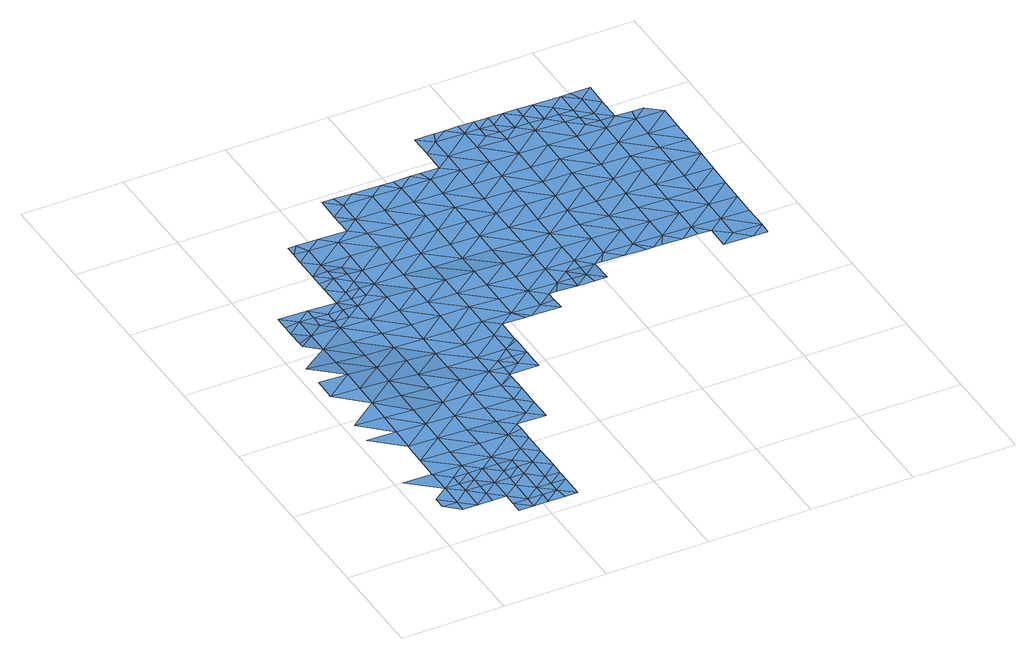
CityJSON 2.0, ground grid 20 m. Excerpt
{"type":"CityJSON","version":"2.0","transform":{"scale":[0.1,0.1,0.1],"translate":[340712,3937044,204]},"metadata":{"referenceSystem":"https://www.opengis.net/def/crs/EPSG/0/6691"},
"CityObjects":{
"waterbody1":{"type":"WaterBody","attributes":{"name":"6","class":"1140","function":"1","WaterBodyRiverFloodingRiskAttribute.description":"3","WaterBodyRiverFloodingRiskAttribute.rankOrg":"2","WaterBodyRiverFloodingRiskAttribute.adminType":"2","WaterBodyRiverFloodingRiskAttribute.scale":"L1"},"geometry":[{"type":"MultiSurface","lod":"1","boundaries":[[[0,1,2]],[[1,3,2]],[[2,4,0]],[[3,5,2]],[[6,7,4]],[[5,8,2]],[[2,8,4]],[[9,6,4]],[[10,4,8]],[[11,12,5]],[[5,12,8]],[[4,10,9]],[[13,14,15]],[[16,8,12]],[[11,17,12]],[[18,6,19]],[[6,9,19]],[[20,21,13]],[[19,22,18]],[[12,23,16]],[[18,24,15]],[[17,23,12]],[[25,26,27]],[[9,28,19]],[[22,24,18]],[[29,13,15]],[[26,30,17]],[[21,20,31]],[[28,32,19]],[[26,25,30]],[[29,20,13]],[[30,33,17]],[[17,33,23]],[[34,31,35]],[[36,34,37]],[[25,38,30]],[[39,22,19]],[[29,15,24]],[[37,34,35]],[[40,23,33]],[[39,19,32]],[[30,41,33]],[[37,42,43]],[[25,44,38]],[[31,20,45]],[[30,38,41]],[[45,20,29]],[[41,46,33]],[[45,47,31]],[[32,48,39]],[[24,22,49]],[[40,33,46]],[[50,43,42]],[[22,39,49]],[[35,31,51]],[[35,52,37]],[[48,53,39]],[[54,46,41]],[[55,56,24]],[[57,54,41]],[[52,42,37]],[[58,59,60]],[[31,47,51]],[[24,49,55]],[[29,24,56]],[[58,61,59]],[[50,58,60]],[[29,62,45]],[[56,62,29]],[[54,63,46]],[[52,35,51]],[[64,49,39]],[[65,66,61]],[[45,62,47]],[[67,39,53]],[[68,46,63]],[[42,69,50]],[[53,68,63]],[[66,65,70]],[[57,71,54]],[[61,58,65]],[[47,72,51]],[[69,42,52]],[[67,53,63]],[[73,58,50]],[[62,72,47]],[[71,57,74]],[[54,75,63]],[[64,39,67]],[[55,49,64]],[[76,65,58]],[[65,77,70]],[[55,78,56]],[[54,71,75]],[[79,52,51]],[[64,78,55]],[[80,50,69]],[[75,81,63]],[[73,76,58]],[[63,81,67]],[[76,82,65]],[[82,77,65]],[[73,50,80]],[[83,51,72]],[[67,84,64]],[[84,67,81]],[[85,72,62]],[[51,83,79]],[[56,78,86]],[[62,56,87]],[[69,52,88]],[[89,76,73]],[[87,85,62]],[[64,84,90]],[[88,52,79]],[[78,64,91]],[[80,69,88]],[[92,73,80]],[[56,86,87]],[[72,85,83]],[[91,64,90]],[[78,93,86]],[[89,73,94]],[[92,80,88]],[[95,94,73]],[[78,91,93]],[[96,88,79]],[[95,73,92]],[[83,85,97]],[[79,83,96]],[[87,86,98]],[[96,83,97]],[[99,92,88]],[[91,100,93]],[[94,101,102]],[[86,93,98]],[[98,103,87]],[[95,101,94]],[[87,104,85]],[[101,105,102]],[[103,104,87]],[[85,104,97]],[[99,88,96]],[[92,106,95]],[[107,98,93]],[[108,105,101]],[[93,100,107]],[[104,109,97]],[[110,103,98]],[[92,99,106]],[[107,110,98]],[[95,111,101]],[[112,108,101]],[[96,97,109]],[[113,111,95]],[[96,114,99]],[[113,95,106]],[[115,104,103]],[[116,115,103]],[[117,118,119]],[[103,110,116]],[[101,111,112]],[[114,96,109]],[[118,120,119]],[[121,106,99]],[[117,122,123]],[[119,122,117]],[[123,124,125]],[[126,104,115]],[[122,124,123]],[[127,121,99]],[[109,104,128]],[[120,129,119]],[[104,126,128]],[[99,114,127]],[[130,131,132]],[[130,112,131]],[[112,111,131]],[[113,106,121]],[[133,114,109]],[[134,135,129]],[[119,136,122]],[[134,132,135]],[[137,133,109]],[[109,128,137]],[[132,131,135]],[[124,122,138]],[[139,136,119]],[[140,113,121]],[[119,129,139]],[[111,141,131]],[[114,142,127]],[[111,113,141]],[[136,138,122]],[[137,128,143]],[[133,142,114]],[[141,113,140]],[[129,135,139]],[[127,144,121]],[[141,145,131]],[[131,146,135]],[[143,147,137]],[[144,140,121]],[[145,146,131]],[[148,133,137]],[[147,149,137]],[[135,150,139]],[[149,148,137]],[[150,136,139]],[[127,142,144]],[[151,141,140]],[[138,136,152]],[[153,133,148]],[[151,145,141]],[[150,135,146]],[[142,133,153]],[[154,140,144]],[[155,144,142]],[[151,140,154]],[[151,156,145]],[[152,136,157]],[[136,150,157]],[[142,153,155]],[[152,158,159]],[[155,160,144]],[[146,145,161]],[[146,162,150]],[[159,158,163]],[[158,152,157]],[[154,144,160]],[[161,162,146]],[[164,151,154]],[[145,156,161]],[[155,153,165]],[[166,167,163]],[[150,162,157]],[[158,166,163]],[[164,156,151]],[[165,168,155]],[[166,169,167]],[[154,160,170]],[[162,171,157]],[[164,154,170]],[[168,172,155]],[[158,157,171]],[[156,173,161]],[[155,174,160]],[[175,166,158]],[[166,176,169]],[[160,174,170]],[[173,156,164]],[[158,171,177]],[[155,172,174]],[[175,158,177]],[[166,175,176]],[[168,178,172]],[[170,179,164]],[[161,173,180]],[[162,161,181]],[[162,182,171]],[[179,173,164]],[[181,182,162]],[[161,180,181]],[[171,182,177]],[[170,174,183]],[[184,174,172]],[[175,185,176]],[[179,170,183]],[[172,178,186]],[[184,172,186]],[[187,180,173]],[[179,188,173]],[[182,189,177]],[[177,190,175]],[[191,174,184]],[[174,192,183]],[[193,191,184]],[[187,173,188]],[[190,177,189]],[[194,179,183]],[[175,190,185]],[[181,180,195]],[[181,196,182]],[[192,174,191]],[[194,188,179]],[[196,189,182]],[[180,187,195]],[[185,190,197]],[[194,183,192]],[[191,193,198]],[[181,195,196]],[[199,190,189]],[[194,200,188]],[[191,198,201]],[[187,188,200]],[[192,191,202]],[[197,190,203]],[[191,201,202]],[[204,189,196]],[[205,206,187]],[[206,196,195]],[[199,189,204]],[[207,194,192]],[[190,199,203]],[[187,200,205]],[[195,187,206]],[[192,202,208]],[[209,208,202]],[[196,210,204]],[[194,211,200]],[[212,203,199]],[[206,210,196]],[[207,192,208]],[[207,211,194]],[[199,213,212]],[[204,214,199]],[[209,215,208]],[[205,200,211]],[[216,214,204]],[[205,217,206]],[[204,210,216]],[[218,217,205]],[[219,207,208]],[[199,214,213]],[[218,205,211]],[[220,208,215]],[[206,221,210]],[[220,219,208]],[[219,211,207]],[[222,220,215]],[[223,224,213]],[[214,223,213]],[[225,220,222]],[[206,217,221]],[[226,227,224]],[[228,214,216]],[[219,229,211]],[[223,226,224]],[[211,230,218]],[[216,210,231]],[[210,221,231]],[[214,228,223]],[[232,227,226]],[[228,216,231]],[[233,219,220]],[[211,229,230]],[[217,218,234]],[[228,235,223]],[[236,233,220]],[[237,232,226]],[[220,225,236]],[[234,218,230]],[[221,217,234]],[[219,233,229]],[[221,238,231]],[[239,236,225]],[[240,237,226]],[[226,223,240]],[[241,230,229]],[[238,221,234]],[[242,228,231]],[[223,235,240]],[[238,243,231]],[[242,235,228]],[[244,236,239]],[[229,233,241]],[[245,237,240]],[[244,246,236]],[[235,247,240]],[[242,231,243]],[[248,230,241]],[[236,249,233]],[[234,230,250]],[[234,251,238]],[[247,252,240]],[[246,249,236]],[[253,246,244]],[[252,254,240]],[[233,249,241]],[[235,255,247]],[[230,248,250]],[[245,240,254]],[[256,243,238]],[[255,235,242]],[[234,250,251]],[[249,257,241]],[[243,258,242]],[[259,247,255]],[[246,253,260]],[[256,238,251]],[[261,250,248]],[[248,241,262]],[[255,263,259]],[[262,241,257]],[[261,251,250]],[[258,243,256]],[[258,264,242]],[[265,246,260]],[[246,266,249]],[[255,242,264]],[[265,266,246]],[[266,257,249]],[[261,248,262]],[[255,264,263]],[[267,265,260]],[[251,268,256]],[[269,262,257]],[[270,258,256]],[[268,251,261]],[[268,270,256]],[[271,263,264]],[[267,272,265]],[[273,264,258]],[[257,266,269]],[[269,274,262]],[[262,275,261]],[[270,273,258]],[[276,271,264]],[[277,272,278]],[[274,275,262]],[[265,279,266]],[[261,280,268]],[[281,277,278]],[[265,272,282]],[[266,279,269]],[[264,283,276]],[[283,264,273]],[[272,277,282]],[[265,282,279]],[[269,284,274]],[[261,275,280]],[[285,273,270]],[[270,268,286]],[[287,276,283]],[[281,288,277]],[[273,289,283]],[[277,288,282]],[[286,285,270]],[[284,269,279]],[[290,275,274]],[[268,280,286]],[[283,291,287]],[[292,279,282]],[[273,285,289]],[[293,288,281]],[[294,274,284]],[[283,289,291]],[[288,295,282]],[[296,287,291]],[[280,275,290]],[[274,294,290]],[[280,297,286]],[[279,298,284]],[[299,289,285]],[[282,295,292]],[[300,294,284]],[[297,280,290]],[[286,301,285]],[[302,299,285]],[[298,279,292]],[[298,300,284]],[[303,301,286]],[[304,290,294]],[[303,286,297]],[[301,302,285]],[[290,304,297]],[[304,294,300]],[[297,305,303]],[[306,302,301]],[[297,304,305]],[[303,307,301]],[[308,307,303]],[[308,303,305]],[[306,301,309]],[[307,309,301]]]}]},
"waterbody2":{"type":"WaterBody","attributes":{"name":"6","class":"1140","function":"1","WaterBodyRiverFloodingRiskAttribute.description":"3","WaterBodyRiverFloodingRiskAttribute.rankOrg":"1","WaterBodyRiverFloodingRiskAttribute.adminType":"2","WaterBodyRiverFloodingRiskAttribute.scale":"L1"},"geometry":[{"type":"MultiSurface","lod":"1","boundaries":[[[310,8,16]],[[28,10,310]],[[23,311,32]],[[23,32,310]],[[16,23,310]],[[10,8,310]],[[48,32,311]],[[23,40,311]],[[53,48,311]],[[53,311,68]],[[40,68,311]],[[46,68,40]],[[9,10,28]],[[32,28,310]]]}]},
"waterbody3":{"type":"WaterBody","attributes":{"name":"6","class":"1140","function":"1","WaterBodyRiverFloodingRiskAttribute.description":"3","WaterBodyRiverFloodingRiskAttribute.rankOrg":"1","WaterBodyRiverFloodingRiskAttribute.adminType":"2","WaterBodyRiverFloodingRiskAttribute.scale":"L1"},"geometry":[{"type":"MultiSurface","lod":"1","boundaries":[[[312,74,313]],[[313,41,38]],[[57,41,313]],[[74,57,313]],[[44,314,313]],[[312,313,314]],[[38,44,313]]]}]},
"waterbody4":{"type":"WaterBody","attributes":{"name":"6","class":"1140","function":"1","WaterBodyRiverFloodingRiskAttribute.description":"3","WaterBodyRiverFloodingRiskAttribute.rankOrg":"1","WaterBodyRiverFloodingRiskAttribute.adminType":"2","WaterBodyRiverFloodingRiskAttribute.scale":"L1"},"geometry":[{"type":"MultiSurface","lod":"1","boundaries":[[[89,82,76]],[[82,89,315]],[[89,102,315]],[[94,102,89]],[[77,82,315]],[[102,105,315]],[[77,315,105]]]}]},
"waterbody5":{"type":"WaterBody","attributes":{"name":"6","class":"1140","function":"1","WaterBodyRiverFloodingRiskAttribute.description":"3","WaterBodyRiverFloodingRiskAttribute.rankOrg":"1","WaterBodyRiverFloodingRiskAttribute.adminType":"2","WaterBodyRiverFloodingRiskAttribute.scale":"L1"},"geometry":[{"type":"MultiSurface","lod":"1","boundaries":[[[316,132,317]],[[318,316,317]],[[318,317,319]],[[118,319,317]],[[120,118,317]],[[105,316,318]],[[105,108,316]],[[108,130,316]],[[130,108,112]],[[134,120,317]],[[317,132,134]],[[120,134,129]],[[130,132,316]]]}]},
"waterbody6":{"type":"WaterBody","attributes":{"name":"6","class":"1140","function":"1","WaterBodyRiverFloodingRiskAttribute.description":"3","WaterBodyRiverFloodingRiskAttribute.rankOrg":"1","WaterBodyRiverFloodingRiskAttribute.adminType":"2","WaterBodyRiverFloodingRiskAttribute.scale":"L1"},"geometry":[{"type":"MultiSurface","lod":"1","boundaries":[[[115,320,321]],[[320,147,321]],[[143,128,321]],[[128,126,321]],[[126,115,321]],[[147,143,321]]]}]},
"waterbody7":{"type":"WaterBody","attributes":{"name":"6","class":"1140","function":"1","WaterBodyRiverFloodingRiskAttribute.description":"3","WaterBodyRiverFloodingRiskAttribute.rankOrg":"1","WaterBodyRiverFloodingRiskAttribute.adminType":"2","WaterBodyRiverFloodingRiskAttribute.scale":"L1"},"geometry":[{"type":"MultiSurface","lod":"1","boundaries":[[[215,322,323]],[[215,209,322]],[[209,202,322]],[[322,202,201]],[[324,323,322]],[[198,324,322]],[[201,198,322]]]}]},
"waterbody8":{"type":"WaterBody","attributes":{"name":"6","class":"1140","function":"1","WaterBodyRiverFloodingRiskAttribute.description":"3","WaterBodyRiverFloodingRiskAttribute.rankOrg":"3","WaterBodyRiverFloodingRiskAttribute.adminType":"2","WaterBodyRiverFloodingRiskAttribute.scale":"L1"},"geometry":[{"type":"MultiSurface","lod":"1","boundaries":[[[325,326,302]],[[327,296,328]],[[325,329,326]],[[330,254,252]],[[330,252,331]],[[332,333,334]],[[335,329,325]],[[336,329,335]],[[328,329,336]],[[296,329,328]],[[296,326,329]],[[291,326,296]],[[291,299,326]],[[289,299,291]],[[271,276,333]],[[334,333,276]],[[327,328,334]],[[334,276,327]],[[276,287,327]],[[287,296,327]],[[263,271,333]],[[337,263,333]],[[263,337,331]],[[337,330,331]],[[259,263,331]],[[247,259,252]],[[252,259,331]],[[333,332,337]],[[299,302,326]]]}]}
},
"vertices":[
[29,103,25],[29,80,25],[57,79,25],[56,56,25],[58,125,25],[85,56,25],[58,172,24],[2,173,25],[86,102,25],[86,148,24],[86,125,25],[113,55,25],[113,78,25],[61,310,24],[4,311,25],[60,264,24],[114,101,25],[141,55,25],[59,218,24],[115,171,24],[62,356,25],[5,357,27],[116,217,23],[142,101,24],[117,263,23],[169,8,25],[141,31,25],[141,8,25],[115,147,24],[118,309,23],[169,31,25],[63,403,26],[143,147,24],[170,77,24],[7,450,28],[63,449,27],[8,496,28],[64,495,26],[198,30,25],[172,170,23],[171,100,24],[198,54,24],[65,541,22],[8,542,27],[197,7,25],[118,355,23],[199,100,24],[119,402,23],[171,146,24],[173,216,22],[66,588,19],[120,448,24],[121,494,22],[200,146,23],[227,76,24],[173,262,21],[174,308,21],[226,53,24],[67,634,18],[38,621,20],[38,611,20],[39,657,17],[175,354,20],[228,122,24],[229,215,22],[68,680,17],[39,676,17],[228,169,23],[199,123,24],[122,540,18],[40,704,17],[255,74,24],[176,401,20],[123,633,16],[255,53,24],[256,99,24],[95,656,16],[96,703,16],[230,261,20],[178,493,18],[123,587,16],[256,145,23],[96,680,16],[177,447,19],[257,191,22],[233,400,18],[231,307,19],[232,353,19],[178,539,16],[124,656,15],[258,220,21],[258,237,21],[179,586,15],[287,260,20],[152,655,15],[180,632,15],[234,492,15],[233,446,16],[288,306,19],[235,538,15],[315,236,20],[181,678,14],[153,678,15],[288,352,18],[289,399,17],[153,702,14],[236,585,15],[315,283,19],[181,701,14],[290,445,16],[316,329,18],[238,677,14],[210,701,13],[237,631,15],[291,491,15],[317,375,17],[317,368,17],[155,840,11],[155,794,11],[183,817,11],[183,794,12],[293,584,15],[184,863,11],[156,866,11],[171,886,11],[156,886,11],[318,398,17],[292,537,15],[318,421,16],[211,793,11],[210,724,13],[238,723,12],[210,747,12],[348,490,15],[211,770,12],[239,769,11],[241,862,10],[347,444,16],[213,885,11],[240,816,11],[293,630,15],[294,676,13],[348,536,15],[346,421,16],[349,583,15],[295,722,12],[296,768,10],[375,420,16],[375,466,15],[375,458,16],[297,815,10],[351,675,13],[270,884,10],[376,513,15],[350,629,14],[405,535,14],[352,721,11],[297,861,10],[298,907,10],[270,912,10],[406,582,14],[352,767,10],[353,814,10],[270,931,10],[407,674,12],[422,512,14],[299,953,10],[271,977,10],[433,512,14],[293,977,10],[407,628,13],[354,860,10],[462,534,13],[408,720,10],[462,580,13],[356,952,10],[328,976,10],[355,906,10],[490,511,13],[464,673,11],[409,766,10],[410,813,10],[411,859,10],[463,627,12],[490,557,12],[384,975,9],[490,535,13],[466,765,9],[465,719,9],[412,905,10],[412,951,9],[519,579,11],[520,626,10],[505,557,12],[521,672,9],[467,812,9],[467,858,9],[408,974,9],[547,556,10],[469,950,9],[522,718,8],[547,579,11],[548,602,10],[441,974,9],[468,904,9],[522,764,8],[523,811,8],[577,671,8],[577,625,9],[576,602,9],[524,857,9],[578,717,7],[460,974,9],[498,973,9],[526,949,9],[604,601,8],[525,903,9],[580,810,8],[579,763,7],[634,670,7],[633,624,8],[581,856,8],[617,601,8],[527,995,9],[499,1019,9],[661,600,7],[527,1042,9],[499,1065,9],[582,948,9],[635,716,7],[636,762,7],[582,902,8],[536,1065,9],[691,669,6],[637,809,7],[583,994,9],[690,623,7],[556,1064,9],[637,855,7],[704,599,6],[584,1041,9],[692,715,6],[639,947,8],[638,901,8],[718,599,6],[582,1064,9],[747,622,6],[612,1017,9],[692,761,7],[747,668,6],[693,808,7],[694,854,7],[612,1040,9],[734,599,6],[613,1063,9],[640,993,8],[695,900,7],[748,714,6],[696,946,7],[640,1017,8],[774,598,5],[750,807,6],[749,760,6],[669,1016,8],[696,992,8],[803,621,5],[804,667,5],[804,598,5],[751,853,7],[805,713,5],[751,899,7],[697,1016,8],[831,597,4],[752,945,7],[806,759,6],[806,806,6],[725,1015,8],[859,573,4],[830,551,4],[861,666,4],[807,852,6],[887,550,3],[860,620,4],[753,991,7],[861,712,5],[809,944,6],[808,898,6],[754,1015,7],[916,572,3],[781,968,7],[863,805,5],[781,991,7],[917,665,3],[915,549,3],[862,758,5],[916,619,3],[782,1014,7],[864,851,5],[918,711,3],[809,967,7],[919,757,3],[866,943,6],[838,967,6],[865,897,5],[920,804,4],[921,850,4],[870,966,6],[922,942,5],[921,896,4],[894,966,5],
[114,124,24],[171,123,24],
[254,6,25],[226,30,25],[230,7,25],
[124,679,15],
[182,724,13],[183,770,12],[154,748,12],[154,768,12],
[374,374,17],[346,398,17],
[576,578,10],[604,555,10],[579,555,10],
[838,1013,7],[810,990,7],[754,1038,7],[783,1060,7],[811,1037,7],[640,1063,8],[641,1040,8],[698,1062,8],[697,1039,8],[726,1061,8],[839,1059,7],[800,1060,7],[669,1062,8]
]}
